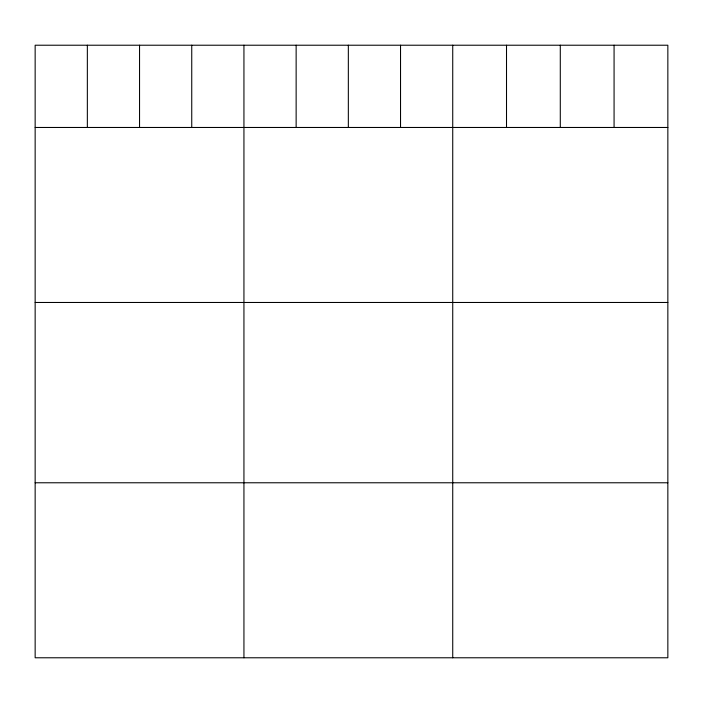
<?xml version="1.0" encoding="UTF-8"?>
<svg xmlns="http://www.w3.org/2000/svg" width="703" height="703" viewBox="0 0 703 703"><rect width="100%" height="100%" fill="white"/><g stroke="black" fill="none" stroke-linecap="round" stroke-linejoin="round"><path stroke-width="1.05" d="M667.85 127.471L667.85 657.78L35.15 657.78L35.15 45.22L667.85 45.22L667.85 127.471L35.15 127.471M35.15 302.475L667.85 302.475M35.15 482.776L667.85 482.776M614.071 45.22L614.071 127.471M560.291 45.22L560.291 127.471M506.512 45.22L506.512 127.471M452.732 45.22L452.732 657.78M400.534 45.22L400.534 127.471M348.337 45.22L348.337 127.471M296.139 45.22L296.139 127.471M243.941 45.22L243.941 657.78M191.743 45.22L191.743 127.471M139.546 45.22L139.546 127.471M87.348 45.22L87.348 127.471"/></g></svg>
